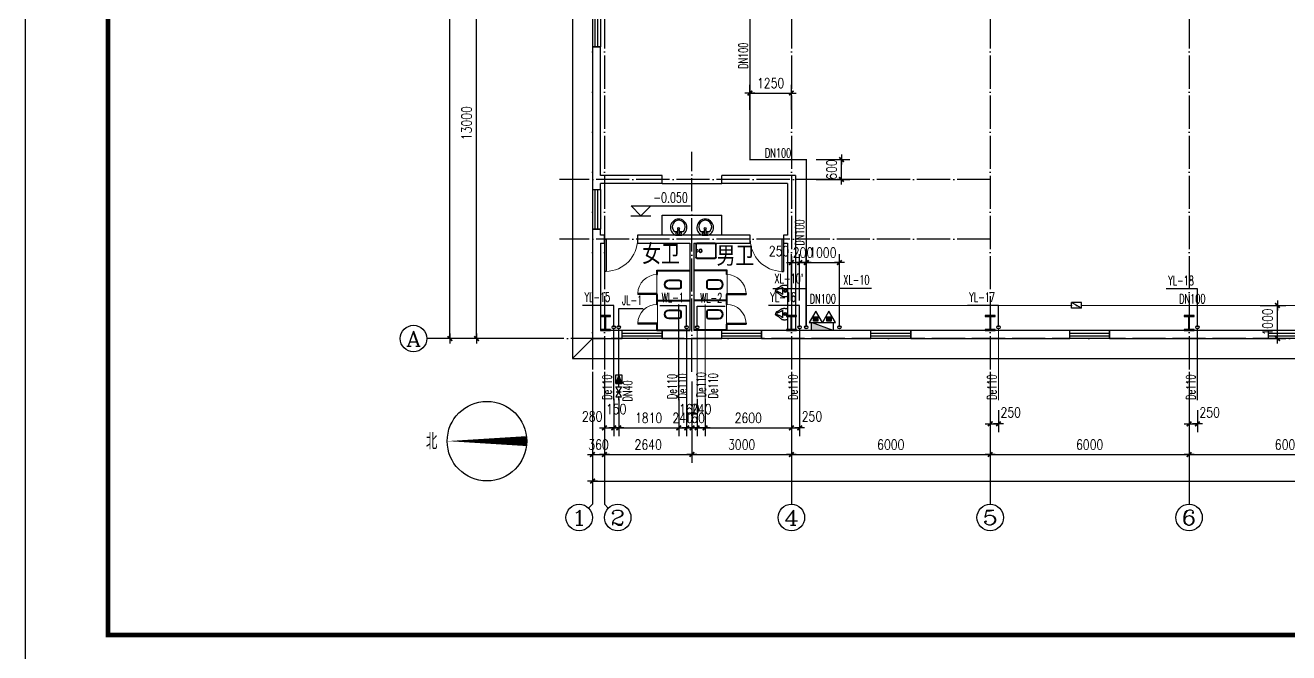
# Model space of a CAD drawing. Extents: x -173215 to 463891, y -864580 to -620646.
# Drawn here: x 4454 to 42575, y -753906 to -734972 of the extents above; entities that cross this region are included whole.
import ezdxf
from ezdxf.enums import TextEntityAlignment as Align

# ---------------------------------------------------------------- set-up
doc = ezdxf.new("R2010")
doc.units = 0
doc.header["$LTSCALE"] = 500
doc.header["$MEASUREMENT"] = 0
doc.linetypes.add('DASH', pattern=[0.35, 0.25, -0.1])
doc.linetypes.add('DOTE', pattern=[2.42, 2, -0.2, 0.02, -0.2])
doc.layers.get('0').update_dxf_attribs({"linetype": 'CONTINUOUS'})
doc.layers.get('Defpoints').update_dxf_attribs({"linetype": 'CONTINUOUS'})
for name, color, linetype in [('AXIS', 3, 'CONTINUOUS'), ('AXIS_TEXT', 7, 'CONTINUOUS'), ('DIM_ELEV', 3, 'CONTINUOUS'), ('DIM_SYMB', 3, 'CONTINUOUS'), ('DIM_污水', 3, 'CONTINUOUS'), ('DIM_消防', 3, 'CONTINUOUS'), ('DIM_给水', 3, 'CONTINUOUS'), ('DIM_雨水', 3, 'CONTINUOUS'), ('DOTE', 253, 'DOTE'), ('EQUIP_消火栓', 7, 'CONTINUOUS'), ('EQUIP_消防', 7, 'CONTINUOUS'), ('EQUIP_阀门', 7, 'CONTINUOUS'), ('PIPE-污水', 2, 'DASH'), ('PIPE-消防', 1, 'TG_X'), ('PIPE-给水', 3, 'TG_J'), ('PIPE-雨水', 4, 'TG_Y'), ('PUB_TEXT', 7, 'CONTINUOUS'), ('TWT_DIM', 3, 'CONTINUOUS'), ('TWT_TEXT', 7, 'CONTINUOUS'), ('VPIPE-污水', 2, 'DASH'), ('VPIPE-消防', 1, 'TG_X'), ('VPIPE-给水', 3, 'TG_J'), ('VPIPE-雨水', 4, 'TG_Y'), ('WALL', 6, 'CONTINUOUS'), ('WINDOW', 4, 'CONTINUOUS'), ('勒脚', 50, 'CONTINUOUS'), ('台盆', 130, 'CONTINUOUS'), ('图框', 4, 'CONTINUOUS'), ('栏板', 42, 'CONTINUOUS'), ('立面图', 40, 'CONTINUOUS'), ('立面白线', 31, 'CONTINUOUS')]:
    doc.layers.add(name, color=color, linetype=linetype)
doc.layers.add('填充剖面墙', color=6, linetype='CONTINUOUS', lineweight=30)
doc.layers.add('细线', color=8, linetype='CONTINUOUS', lineweight=9)
doc.styles.add('_TCH_AXIS', font='COMPLEX', dxfattribs={"bigfont": 'GBCBIG'})
doc.styles.add('_TCH_DIM', font='SIMPLEX', dxfattribs={"bigfont": 'GBCBIG'})
doc.styles.add('_TWT_PIPEDN', font='SIMPLEX', dxfattribs={"width": 0.8, "height": 2.8, "bigfont": 'HZTXT'})
doc.styles.add('_TWT_SERIAL', font='COMPLEX', dxfattribs={"width": 0.8, "height": 2.8, "bigfont": 'HZTXT'})
doc.styles.add('COMPLEX', font='COMPLEX')
doc.styles.add('DIM_FONT', font='SIMPLEX.shx', dxfattribs={"width": 0.8})
doc.styles.get("Standard").update_dxf_attribs({"font": 'GBENOR', "bigfont": 'GBCBIG'})
doc.styles.add('STYLE1', font='tssdeng.shx', dxfattribs={"height": 8, "bigfont": 'tssdchn.shx'})
doc.styles.add('TG_LINETYPE', font='SIMPLEX', dxfattribs={"width": 0.8, "height": 2.8, "bigfont": 'HZTXT'})
doc.linetypes.add('TG_J', pattern='A,2,-0.3,["J",TG_LINETYPE,S=0.1,R=0,X=-0.23,Y=-0.15],0', length=2.3)
doc.linetypes.add('TG_X', pattern='A,2,-0.3,["X",TG_LINETYPE,S=0.1,R=0,X=-0.23,Y=-0.15],0', length=2.3)
doc.linetypes.add('TG_Y', pattern='A,2,-0.3,["Y",TG_LINETYPE,S=0.1,R=0,X=-0.23,Y=-0.15],0', length=2.3)
doc.dimstyles.new('DIMN', dxfattribs={"dimtxt": 300, "dimasz": 1, "dimexe": 250, "dimexo": 300, "dimgap": 150, "dimtad": 1, "dimdec": 0, "dimzin": 0, "dimdsep": 46, "dimtxsty": 'DIM_FONT', "dimblk": '_DIMX', "dimcen": 0.09, "dimclrt": 7, "dimadec": 0, "dimazin": 0, "dimtfac": 1, "dimtdec": 0, "dimtix": 1, "dimtmove": 2, "dimatfit": 3, "dimldrblk": '_DIMX', "dimfxl": 0, "dimtolj": 1, "dimtzin": 0, "dimarcsym": 0})

# ---------------------------------------------------------------- blocks, each defined once
blk = doc.blocks.new('钢柱')
blk.add_hatch(color=256).paths.add_polyline_path([(4275, 9436), (4140, 9436), (4140, 9466), (4440, 9466), (4440, 9436), (4305, 9436), (4305, 9036), (4440, 9036), (4440, 9006), (4140, 9006), (4140, 9036), (4275, 9036)])
blk.add_lwpolyline([(4275, 9436), (4140, 9436), (4140, 9466), (4440, 9466), (4440, 9436), (4305, 9436), (4305, 9036), (4440, 9036), (4440, 9006), (4140, 9006), (4140, 9036), (4275, 9036), (4275, 9436), (4140, 9436)])
blk = doc.blocks.new('_DIMX')
blk.add_line((-150, 0), (150, 0))
at = {"const_width": 50}
blk.add_lwpolyline([(-70, -70), (70, 70)], dxfattribs=at)
blk = doc.blocks.new('*D106')
at = {"layer": 'Defpoints', "color": 0, "transparency": 16777216}
for p in [(41411, -743426), (42238, -743426), (41411, -744426)]:
    blk.add_point(p, dxfattribs=at)
at = {"layer": 'TWT_DIM', "color": 0, "lineweight": -2, "transparency": 16777216}
for p, q in [((41711, -743426), (42488, -743426)), ((42238, -743425), (42238, -743424)), ((42238, -744426), (42238, -743426)), ((41711, -744426), (42488, -744426)), ((42238, -744427), (42238, -744428))]:
    blk.add_line(p, q, dxfattribs=at)
for p, rotation in [((42238, -743426), 270), ((42238, -744426), 90)]:
    blk.add_blockref('_DIMX', p, dxfattribs=dict(at, rotation=rotation))
at = {"layer": 'TWT_DIM', "color": 7, "transparency": 16777216, "insert": (41938, -743926), "char_height": 300, "attachment_point": 5, "rotation": 90, "style": 'DIM_FONT'}
blk.add_mtext('\\A1;1000', dxfattribs=at)
blk = doc.blocks.new('*D147')
at = {"layer": 'Defpoints', "color": 0, "transparency": 16777216}
for p in [(28019, -739026), (29080, -739026), (28019, -739626)]:
    blk.add_point(p, dxfattribs=at)
at = {"layer": 'TWT_DIM', "color": 0, "lineweight": -2, "transparency": 16777216}
for p, q in [((28319, -739026), (29330, -739026)), ((29080, -739025), (29080, -739024)), ((29080, -739626), (29080, -739026)), ((28319, -739626), (29330, -739626)), ((29080, -739627), (29080, -739628))]:
    blk.add_line(p, q, dxfattribs=at)
for p, rotation in [((29080, -739026), 270), ((29080, -739626), 90)]:
    blk.add_blockref('_DIMX', p, dxfattribs=dict(at, rotation=rotation))
at = {"layer": 'TWT_DIM', "color": 7, "transparency": 16777216, "insert": (28780, -739326), "char_height": 300, "attachment_point": 5, "rotation": 90, "style": 'DIM_FONT'}
blk.add_mtext('\\A1;600', dxfattribs=at)
blk = doc.blocks.new('*D148')
at = {"layer": 'Defpoints', "color": 0, "transparency": 16777216}
for p in [(27819, -742132), (27569, -743573), (27819, -743573)]:
    blk.add_point(p, dxfattribs=at)
at = {"layer": 'TWT_DIM', "color": 0, "lineweight": -2, "transparency": 16777216}
for p, q in [((27568, -742132), (27567, -742132)), ((27569, -743273), (27569, -741882)), ((27569, -742132), (27819, -742132)), ((27819, -743273), (27819, -741882)), ((27820, -742132), (27821, -742132))]:
    blk.add_line(p, q, dxfattribs=at)
blk.add_blockref('_DIMX', (27569, -742132), dxfattribs=at)
at = {"layer": 'TWT_DIM', "color": 0, "lineweight": -2, "transparency": 16777216, "rotation": 180}
blk.add_blockref('_DIMX', (27819, -742132), dxfattribs=at)
at = {"layer": 'TWT_DIM', "color": 7, "transparency": 16777216, "insert": (27199, -741787), "char_height": 300, "attachment_point": 5, "style": 'DIM_FONT'}
blk.add_mtext('\\A1;250', dxfattribs=at)
blk = doc.blocks.new('*D149')
at = {"layer": 'Defpoints', "color": 0, "transparency": 16777216}
for p in [(28019, -742132), (27819, -743573), (28019, -743573)]:
    blk.add_point(p, dxfattribs=at)
at = {"layer": 'TWT_DIM', "color": 0, "lineweight": -2, "transparency": 16777216}
for p, q in [((27818, -742132), (27817, -742132)), ((27819, -743273), (27819, -741882)), ((27819, -742132), (28019, -742132)), ((28019, -743273), (28019, -741882)), ((28020, -742132), (28021, -742132))]:
    blk.add_line(p, q, dxfattribs=at)
blk.add_blockref('_DIMX', (27819, -742132), dxfattribs=at)
at = {"layer": 'TWT_DIM', "color": 0, "lineweight": -2, "transparency": 16777216, "rotation": 180}
blk.add_blockref('_DIMX', (28019, -742132), dxfattribs=at)
at = {"layer": 'TWT_DIM', "color": 7, "transparency": 16777216, "insert": (27919, -741832), "char_height": 300, "attachment_point": 5, "style": 'DIM_FONT'}
blk.add_mtext('\\A1;200', dxfattribs=at)
blk = doc.blocks.new('*D150')
at = {"layer": 'Defpoints', "color": 0, "transparency": 16777216}
for p in [(29019, -742132), (28019, -743573), (29019, -743573)]:
    blk.add_point(p, dxfattribs=at)
at = {"layer": 'TWT_DIM', "color": 0, "lineweight": -2, "transparency": 16777216}
for p, q in [((28018, -742132), (28017, -742132)), ((28019, -743273), (28019, -741882)), ((28019, -742132), (29019, -742132)), ((29019, -743273), (29019, -741882)), ((29020, -742132), (29021, -742132))]:
    blk.add_line(p, q, dxfattribs=at)
blk.add_blockref('_DIMX', (28019, -742132), dxfattribs=at)
at = {"layer": 'TWT_DIM', "color": 0, "lineweight": -2, "transparency": 16777216, "rotation": 180}
blk.add_blockref('_DIMX', (29019, -742132), dxfattribs=at)
at = {"layer": 'TWT_DIM', "color": 7, "transparency": 16777216, "insert": (28519, -741832), "char_height": 300, "attachment_point": 5, "style": 'DIM_FONT'}
blk.add_mtext('\\A1;1000', dxfattribs=at)
blk = doc.blocks.new('*D170')
at = {"layer": 'Defpoints', "color": 0, "transparency": 16777216}
for p in [(39569, -746290), (39819, -746290), (39819, -746999)]:
    blk.add_point(p, dxfattribs=at)
at = {"layer": 'TWT_DIM', "color": 0, "lineweight": -2, "transparency": 16777216}
for p, q in [((39569, -746590), (39569, -747249)), ((39819, -746590), (39819, -747249)), ((39568, -746999), (39567, -746999)), ((39569, -746999), (39819, -746999)), ((39820, -746999), (39821, -746999))]:
    blk.add_line(p, q, dxfattribs=at)
blk.add_blockref('_DIMX', (39569, -746999), dxfattribs=at)
at = {"layer": 'TWT_DIM', "color": 0, "lineweight": -2, "transparency": 16777216, "rotation": 180}
blk.add_blockref('_DIMX', (39819, -746999), dxfattribs=at)
at = {"layer": 'TWT_DIM', "color": 7, "transparency": 16777216, "insert": (40189, -746654), "char_height": 300, "attachment_point": 5, "style": 'DIM_FONT'}
blk.add_mtext('\\A1;250', dxfattribs=at)
blk = doc.blocks.new('*D171')
at = {"layer": 'Defpoints', "color": 0, "transparency": 16777216}
for p in [(33569, -746290), (33819, -746290), (33819, -747000)]:
    blk.add_point(p, dxfattribs=at)
at = {"layer": 'TWT_DIM', "color": 0, "lineweight": -2, "transparency": 16777216}
for p, q in [((33569, -746590), (33569, -747250)), ((33819, -746590), (33819, -747250)), ((33568, -747000), (33567, -747000)), ((33569, -747000), (33819, -747000)), ((33820, -747000), (33821, -747000))]:
    blk.add_line(p, q, dxfattribs=at)
blk.add_blockref('_DIMX', (33569, -747000), dxfattribs=at)
at = {"layer": 'TWT_DIM', "color": 0, "lineweight": -2, "transparency": 16777216, "rotation": 180}
blk.add_blockref('_DIMX', (33819, -747000), dxfattribs=at)
at = {"layer": 'TWT_DIM', "color": 7, "transparency": 16777216, "insert": (34189, -746655), "char_height": 300, "attachment_point": 5, "style": 'DIM_FONT'}
blk.add_mtext('\\A1;250', dxfattribs=at)
blk = doc.blocks.new('*D172')
at = {"layer": 'Defpoints', "color": 0, "transparency": 16777216}
for p in [(27569, -745940), (27819, -745940), (27819, -747122)]:
    blk.add_point(p, dxfattribs=at)
at = {"layer": 'TWT_DIM', "color": 0, "lineweight": -2, "transparency": 16777216}
for p, q in [((27569, -746240), (27569, -747372)), ((27819, -746240), (27819, -747372)), ((27568, -747122), (27567, -747122)), ((27569, -747122), (27819, -747122)), ((27820, -747122), (27821, -747122))]:
    blk.add_line(p, q, dxfattribs=at)
blk.add_blockref('_DIMX', (27569, -747122), dxfattribs=at)
at = {"layer": 'TWT_DIM', "color": 0, "lineweight": -2, "transparency": 16777216, "rotation": 180}
blk.add_blockref('_DIMX', (27819, -747122), dxfattribs=at)
at = {"layer": 'TWT_DIM', "color": 7, "transparency": 16777216, "insert": (28189, -746777), "char_height": 300, "attachment_point": 5, "style": 'DIM_FONT'}
blk.add_mtext('\\A1;250', dxfattribs=at)
blk = doc.blocks.new('*D174')
at = {"layer": 'Defpoints', "color": 0, "transparency": 16777216}
for p in [(24729, -745940), (24969, -745940), (24969, -747122)]:
    blk.add_point(p, dxfattribs=at)
at = {"layer": 'TWT_DIM', "color": 0, "lineweight": -2, "transparency": 16777216}
for p, q in [((24729, -746240), (24729, -747372)), ((24969, -746240), (24969, -747372)), ((24728, -747122), (24727, -747122)), ((24729, -747122), (24969, -747122)), ((24970, -747122), (24971, -747122))]:
    blk.add_line(p, q, dxfattribs=at)
blk.add_blockref('_DIMX', (24729, -747122), dxfattribs=at)
at = {"layer": 'TWT_DIM', "color": 0, "lineweight": -2, "transparency": 16777216, "rotation": 180}
blk.add_blockref('_DIMX', (24969, -747122), dxfattribs=at)
at = {"layer": 'TWT_DIM', "color": 7, "transparency": 16777216, "insert": (24849, -746554), "char_height": 300, "attachment_point": 5, "style": 'DIM_FONT'}
blk.add_mtext('\\A1;240', dxfattribs=at)
blk = doc.blocks.new('*D175')
at = {"layer": 'Defpoints', "color": 0, "transparency": 16777216}
for p in [(24569, -745940), (24729, -745940), (24729, -747122)]:
    blk.add_point(p, dxfattribs=at)
at = {"layer": 'TWT_DIM', "color": 0, "lineweight": -2, "transparency": 16777216}
for p, q in [((24569, -746240), (24569, -747372)), ((24729, -746240), (24729, -747372)), ((24568, -747122), (24567, -747122)), ((24569, -747122), (24729, -747122)), ((24730, -747122), (24731, -747122))]:
    blk.add_line(p, q, dxfattribs=at)
blk.add_blockref('_DIMX', (24569, -747122), dxfattribs=at)
at = {"layer": 'TWT_DIM', "color": 0, "lineweight": -2, "transparency": 16777216, "rotation": 180}
blk.add_blockref('_DIMX', (24729, -747122), dxfattribs=at)
at = {"layer": 'TWT_DIM', "color": 7, "transparency": 16777216, "insert": (24649, -746822), "char_height": 300, "attachment_point": 5, "style": 'DIM_FONT'}
blk.add_mtext('\\A1;160', dxfattribs=at)
blk = doc.blocks.new('*D176')
at = {"layer": 'Defpoints', "color": 0, "transparency": 16777216}
for p in [(24409, -745940), (24569, -745940), (24569, -747122)]:
    blk.add_point(p, dxfattribs=at)
at = {"layer": 'TWT_DIM', "color": 0, "lineweight": -2, "transparency": 16777216}
for p, q in [((24409, -746240), (24409, -747372)), ((24569, -746240), (24569, -747372)), ((24408, -747122), (24407, -747122)), ((24409, -747122), (24569, -747122)), ((24570, -747122), (24571, -747122))]:
    blk.add_line(p, q, dxfattribs=at)
blk.add_blockref('_DIMX', (24409, -747122), dxfattribs=at)
at = {"layer": 'TWT_DIM', "color": 0, "lineweight": -2, "transparency": 16777216, "rotation": 180}
blk.add_blockref('_DIMX', (24569, -747122), dxfattribs=at)
at = {"layer": 'TWT_DIM', "color": 7, "transparency": 16777216, "insert": (24489, -746554), "char_height": 300, "attachment_point": 5, "style": 'DIM_FONT'}
blk.add_mtext('\\A1;160', dxfattribs=at)
blk = doc.blocks.new('*D177')
at = {"layer": 'Defpoints', "color": 0, "transparency": 16777216}
for p in [(24169, -745940), (24409, -745940), (24409, -747122)]:
    blk.add_point(p, dxfattribs=at)
at = {"layer": 'TWT_DIM', "color": 0, "lineweight": -2, "transparency": 16777216}
for p, q in [((24169, -746240), (24169, -747372)), ((24409, -746240), (24409, -747372)), ((24168, -747122), (24167, -747122)), ((24169, -747122), (24409, -747122)), ((24410, -747122), (24411, -747122))]:
    blk.add_line(p, q, dxfattribs=at)
blk.add_blockref('_DIMX', (24169, -747122), dxfattribs=at)
at = {"layer": 'TWT_DIM', "color": 0, "lineweight": -2, "transparency": 16777216, "rotation": 180}
blk.add_blockref('_DIMX', (24409, -747122), dxfattribs=at)
at = {"layer": 'TWT_DIM', "color": 7, "transparency": 16777216, "insert": (24289, -746822), "char_height": 300, "attachment_point": 5, "style": 'DIM_FONT'}
blk.add_mtext('\\A1;240', dxfattribs=at)
blk = doc.blocks.new('*D179')
at = {"layer": 'Defpoints', "color": 0, "transparency": 16777216}
for p in [(22209, -745940), (22359, -745940), (22359, -747122)]:
    blk.add_point(p, dxfattribs=at)
at = {"layer": 'TWT_DIM', "color": 0, "lineweight": -2, "transparency": 16777216}
for p, q in [((22209, -746240), (22209, -747372)), ((22359, -746240), (22359, -747372)), ((22208, -747122), (22207, -747122)), ((22209, -747122), (22359, -747122)), ((22360, -747122), (22361, -747122))]:
    blk.add_line(p, q, dxfattribs=at)
blk.add_blockref('_DIMX', (22209, -747122), dxfattribs=at)
at = {"layer": 'TWT_DIM', "color": 0, "lineweight": -2, "transparency": 16777216, "rotation": 180}
blk.add_blockref('_DIMX', (22359, -747122), dxfattribs=at)
at = {"layer": 'TWT_DIM', "color": 7, "transparency": 16777216, "insert": (22284, -746554), "char_height": 300, "attachment_point": 5, "style": 'DIM_FONT'}
blk.add_mtext('\\A1;150', dxfattribs=at)
blk = doc.blocks.new('*D180')
at = {"layer": 'Defpoints', "color": 0, "transparency": 16777216}
for p in [(21929, -745940), (22209, -745940), (22209, -747122)]:
    blk.add_point(p, dxfattribs=at)
at = {"layer": 'TWT_DIM', "color": 0, "lineweight": -2, "transparency": 16777216}
for p, q in [((21929, -746240), (21929, -747372)), ((22209, -746240), (22209, -747372)), ((21928, -747122), (21927, -747122)), ((21929, -747122), (22209, -747122)), ((22210, -747122), (22211, -747122))]:
    blk.add_line(p, q, dxfattribs=at)
blk.add_blockref('_DIMX', (21929, -747122), dxfattribs=at)
at = {"layer": 'TWT_DIM', "color": 0, "lineweight": -2, "transparency": 16777216, "rotation": 180}
blk.add_blockref('_DIMX', (22209, -747122), dxfattribs=at)
at = {"layer": 'TWT_DIM', "color": 7, "transparency": 16777216, "insert": (21559, -746777), "char_height": 300, "attachment_point": 5, "style": 'DIM_FONT'}
blk.add_mtext('\\A1;280', dxfattribs=at)
blk = doc.blocks.new('*D181')
at = {"layer": 'AXIS', "color": 0, "lineweight": -2, "transparency": 16777216}
for p, q in [((21569, -745726), (21569, -748176)), ((21929, -745726), (21929, -748176)), ((21568, -747926), (21567, -747926)), ((21569, -747926), (21929, -747926)), ((21930, -747926), (21931, -747926))]:
    blk.add_line(p, q, dxfattribs=at)
at = {"layer": 'Defpoints', "color": 0, "transparency": 16777216}
for p in [(21569, -745426), (21929, -745426), (21929, -747926)]:
    blk.add_point(p, dxfattribs=at)
at = {"layer": 'AXIS', "color": 0, "lineweight": -2, "transparency": 16777216}
blk.add_blockref('_DIMX', (21569, -747926), dxfattribs=at)
at = {"layer": 'AXIS', "color": 0, "lineweight": -2, "transparency": 16777216, "rotation": 180}
blk.add_blockref('_DIMX', (21929, -747926), dxfattribs=at)
at = {"layer": 'AXIS', "color": 7, "transparency": 16777216, "insert": (21749, -747626), "char_height": 300, "attachment_point": 5, "style": 'DIM_FONT'}
blk.add_mtext('\\A1;360', dxfattribs=at)
blk = doc.blocks.new('$TCHSYS$WIN2D')
for p, q in [((-0.5, 0.5), (0.5, 0.5)), ((-0.5, 0.5), (-0.5, -0.5)), ((0.5, 0.5), (0.5, -0.5)), ((0.5, 0.167), (-0.5, 0.167)), ((0.5, -0.167), (-0.5, -0.167)), ((-0.5, -0.5), (0.5, -0.5))]:
    blk.add_line(p, q)
blk = doc.blocks.new('_AXISO')
blk.add_circle((0, 0), 0.5)
at = {"layer": 'AXIS_TEXT', "style": 'COMPLEX', "width": 1.041667}
blk.add_attdef('A', text='', height=0.56, dxfattribs=at).set_placement((-0.25, -0.28), (0.25, -0.28), align=Align.FIT)
blk = doc.blocks.new('$plan$00001628')
for p, q in [((-20, 0), (20, 0)), ((20, 0), (20, -150)), ((-23, -104), (-144, -104)), ((-20, -150), (-20, 0)), ((20, -150), (-20, -150)), ((136, -104), (24, -104))]:
    blk.add_line(p, q)
blk.add_lwpolyline([(-97, 9, 5.110404), (92, 9)], format="xyb", close=True)
for centre, radius in [((-57, -52), 26.7), ((0, -190), 27.8), ((57, -52), 26.7)]:
    blk.add_circle(centre, radius)
blk.add_arc((-4, -243), 197, 135.2527, 44.7473)
blk = doc.blocks.new('$DorLib2D$00000001')
for p, q in [((0.45, 0.975), (0.5, 0.975)), ((0.45, 0), (0.45, 0.975)), ((0.5, 0), (0.5, 0.975)), ((0.5, 0), (0.45, 0))]:
    blk.add_line(p, q)
at = {"lineweight": 13}
blk.add_arc((0.475, 0), 0.975, 91.4693, 180, dxfattribs=at)
blk = doc.blocks.new('$plan$00001612')
for points in [[(135, 138), (442, 138, -0.388189), (501, 88), (501, -88, -0.388189), (442, -138), (135, -138, -0.97895)], [(443, -116), (125, -116, -0.936623), (135, 117), (443, 117, -0.381636), (480, 86), (480, -86, -0.399536)]]:
    blk.add_lwpolyline(points, format="xyb", close=True)
blk.add_lwpolyline([(195, 117, 0, 0, 0.440649), (186, 108, 0, 0, 0), (185, -106, 0, 0, 0.411645), (194, -115, 1.5, 1.5, 0)], format="xyseb")
blk = doc.blocks.new('$plan$00000380')
for p, q in [((-135, -207), (-130, -211)), ((-112, -146), (114, -146)), ((120, -221), (128, -215))]:
    blk.add_line(p, q)
for points in [[(-185, 0), (-185, -10), (-164, -10)], [(-185, 0), (185, 0), (185, -10), (165, -10)], [(-135, -207), (-146, -194), (-153, -182), (-159, -172), (-163, -162), (-166, -154), (-168, -146), (-169, -139), (-170, -133), (-171, -127), (-172, -121), (-172, -115), (-173, -110), (-173, -104), (-173, -98), (-173, -92), (-173, -86), (-173, -79), (-173, -72), (-172, -64), (-171, -54), (-170, -44), (-168, -31), (-166, -17), (-164, -10)], [(-130, -211), (-128, -213), (-120, -221), (-113, -229), (-107, -236), (-102, -244), (-98, -251), (-93, -259), (-90, -266), (-86, -274), (-83, -281), (-80, -288), (-77, -295), (-74, -302), (-71, -308), (-68, -314), (-65, -320), (-62, -325), (-58, -330), (-55, -334), (-51, -338), (-47, -342), (-43, -345), (-39, -348), (-34, -351), (-30, -353), (-25, -355), (-20, -357), (-15, -358), (-10, -359), (-5, -360), (0, -360), (0, -360)], [(120, -221), (118, -222), (110, -230), (102, -237), (96, -244), (90, -251), (85, -259), (81, -266), (76, -273), (73, -280), (69, -287), (66, -294), (62, -301), (59, -308), (56, -314), (53, -320), (49, -325), (46, -330), (42, -335), (38, -339), (34, -343), (30, -346), (25, -349), (21, -352), (16, -354), (12, -356), (7, -358), (2, -359), (0, -360)], [(128, -215), (138, -202), (145, -191), (152, -180), (156, -171), (160, -163), (162, -156), (164, -149), (165, -142), (166, -136), (167, -130), (168, -125), (169, -119), (170, -114), (170, -108), (170, -102), (171, -96), (171, -89), (171, -82), (171, -73), (171, -64), (170, -53), (169, -41), (167, -27), (165, -10)]]:
    blk.add_lwpolyline(points)
blk.add_circle((0, -62), 47.3)
at = {"lineweight": 13}
for radius in [34.6, 22.1]:
    blk.add_circle((0, -62), radius, dxfattribs=at)
for centre, radius, start, end in [((-382, -363), 346, 14.0616, 38.7001), ((-6, -276), 40.9, 183.6565, 351.9398), ((335, -366), 312, 135.2868, 164.3913)]:
    blk.add_arc(centre, radius, start, end)
blk = doc.blocks.new('$plan$00000360')
at = {"lineweight": 13}
for p, q in [((-590, -420), (-590, -40)), ((-570, -20), (-40, -20)), ((-20, -180), (-60, -197.5)), ((-60, -197.5), (-60, -262.5)), ((-60, -262.5), (-20, -280)), ((-20, -40), (-20, -420)), ((-40, -440), (-570, -440))]:
    blk.add_line(p, q, dxfattribs=at)
for points in [[(-580, 0, 0.4142136), (-610, -30, 0.4142136)], [(0, -30, 0.4142136), (-30, 0, 0.4142136)], [(-610, -430, 0.4142136), (-580, -460, 0.4142136)], [(-30, -460, 0.4142136), (0, -430, 0.4142136)]]:
    blk.add_lwpolyline(points, format="xyb")
for points in [[(-580, 0), (-30, 0)], [(-610, -430), (-610, -30)], [(0, -30), (0, -430)], [(-30, -460), (-580, -460)]]:
    blk.add_lwpolyline(points)
blk.add_circle((-140, -230), 50)
blk.add_circle((-140, -230), 32.5, dxfattribs=at)
for centre, start, end in [((-570, -40), 90, 180), ((-40, -40), 0, 90), ((-570, -420), 180, 270), ((-40, -420), 270, 0)]:
    blk.add_arc(centre, 20, start, end, dxfattribs=at)
blk = doc.blocks.new('$TwtSys$00000434')
for p, q in [((-0.5, 0.5), (-0.5, -0.5)), ((-0.5, -0.5), (0.5, 0.5)), ((0.5, 0.5), (-0.5, 0.5)), ((0.5, -0.5), (0.5, 0.5)), ((-0.5, -0.5), (0.5, -0.5))]:
    blk.add_line(p, q)
blk.add_solid([(0.5, -0.5), (0.5, 0.5), (-0.5, -0.5)])
blk = doc.blocks.new('$ATTACHMENT$00000214')
h = blk.add_hatch()
h.set_pattern_fill('ANSI31', color=256, scale=200, style=0)
h.set_pattern_definition([(45, (-38543.802, -6842.639), (-17.67767, 17.67767), [])])
h.paths.add_polyline_path([(-65, 2), (65, 2), (65, -128), (-65, -128)])
for points in [[(0, 172), (-198, -172), (198, -172)], [(-65, 2), (65, 2), (65, -128), (-65, -128)]]:
    blk.add_lwpolyline(points, close=True)
blk = doc.blocks.new('$VALVE$00000296')
for points in [[(-125, 72), (-125, -72), (125, 72), (125, -72), (-125, 72)], [(0, 60), (0, -64)]]:
    blk.add_lwpolyline(points)
for p in [(-125, 0), (125, 0)]:
    blk.add_point(p)
blk = doc.blocks.new('$VALVE$00000752')
for p, q in [((-112.5, 75), (112.5, 75)), ((112.5, 75), (112.5, -75)), ((112.5, -75), (-112.5, -75))]:
    blk.add_line(p, q)
blk.add_lwpolyline([(-112.5, -75), (112.5, 0), (-112.5, 75)], close=True)
for p in [(-112.5, 0), (112.5, 0)]:
    blk.add_point(p)
blk.add_solid([(-112.5, 75), (112.5, 0), (-112.5, -75)])
blk = doc.blocks.new('$VALVE$00000316')
for p, q in [((-125, 72), (125, -72)), ((-125, 72), (-125, -72)), ((-125, 72), (125, 72)), ((125, 72), (125, -72)), ((-125, -72), (125, -72))]:
    blk.add_line(p, q)
at = {"const_width": 21.1}
blk.add_lwpolyline([(-11, 0, 1), (11, 0, 1)], format="xyb", close=True, dxfattribs=at)
for p in [(-125, 0), (125, 0)]:
    blk.add_point(p)
at = {"color": 7, "flags": 9}
for tag in ['XSIZE', 'YSIZE']:
    blk.add_attdef(tag, (0, 0), '', height=0.5, dxfattribs=at)
blk = doc.blocks.new('jhyfty')
at = {"layer": '图框'}
blk.add_lwpolyline([(650751, 105710), (776851, 105710), (776851, 165110), (650751, 165110)], close=True, dxfattribs=at)
at = {"layer": '图框', "const_width": 140}
blk.add_lwpolyline([(653251, 164110), (775851, 164110), (775851, 106710), (653251, 106710)], close=True, dxfattribs=at)

msp = doc.modelspace()

# ---------------------------------------------------------------- hatches: boundary and pattern name
at = {"layer": 'PIPE-消防', "linetype": 'TG_X'}
for points in [[(26318.6, -739025.8), (26318.6, -739043.3), (26301.1, -739043.3)], [(26318.6, -739025.8), (26301.1, -739025.8), (26301.1, -739043.3)], [(28018.6, -739025.8), (28018.6, -739008.3), (28036.1, -739008.3)], [(28018.6, -739025.8), (28036.1, -739025.8), (28036.1, -739008.3)]]:
    msp.add_hatch(color=256, dxfattribs=at).paths.add_polyline_path(points)

# ---------------------------------------------------------------- linework, layer by layer
at = {"layer": 'AXIS'}
for p, q in [((20568.6, -744425.8), (16568.6, -744425.8)), ((21568.6, -745425.8), (21568.6, -749425.8)), ((21928.6, -745425.8), (21928.6, -749425.8)), ((27568.6, -745425.8), (27568.6, -749425.8)), ((33568.6, -745425.8), (33568.6, -749425.8)), ((39568.6, -745425.8), (39568.6, -749425.8)), ((21451.5, -749543), (21568.6, -749425.8)), ((22045.8, -749543), (21928.6, -749425.8))]:
    msp.add_line(p, q, dxfattribs=at)
at = {"layer": 'DIM_ELEV'}
for p, q in [((23030.2, -740720.7), (22730.2, -740420.7)), ((22730.2, -740420.7), (24530.2, -740420.7)), ((23030.2, -740720.7), (23330.2, -740420.7)), ((22726.9, -740720.7), (23330.2, -740720.7))]:
    msp.add_line(p, q, dxfattribs=at)
at = {"layer": 'DIM_SYMB'}
msp.add_lwpolyline([(19584.6, -747520.4, 300, 0, 0), (17184.6, -747520.4, 0, 0, 0)], format="xyseb", dxfattribs=at)
msp.add_circle((18384.6, -747520.4), 1200, dxfattribs=at)
at = {"layer": 'DIM_污水'}
for p, q in [((24408.6, -743442.1), (23603.1, -743442.1)), ((24408.6, -744085.8), (24408.6, -743442.1)), ((24728.6, -744085.8), (24728.6, -743451.5)), ((24728.6, -743451.5), (25572.8, -743451.5))]:
    msp.add_line(p, q, dxfattribs=at)
at = {"layer": 'DIM_消防'}
for p, q in [((28018.6, -742920.7), (27004.8, -742920.7)), ((28018.6, -744085.8), (28018.6, -742920.7)), ((29018.6, -744085.8), (29018.6, -742905.2)), ((29018.6, -742905.2), (29985, -742905.2))]:
    msp.add_line(p, q, dxfattribs=at)
at = {"layer": 'DIM_给水'}
for p, q in [((22358.6, -744085.8), (22358.6, -743519.1)), ((22358.6, -743519.1), (23096.2, -743519.1))]:
    msp.add_line(p, q, dxfattribs=at)
at = {"layer": 'DIM_雨水'}
for p, q in [((39818.6, -742929.8), (38879.3, -742929.8)), ((39818.6, -744085.8), (39818.6, -742929.8)), ((22208.6, -743426.7), (21269.3, -743426.7)), ((22208.6, -744085.8), (22208.6, -743426.7)), ((27818.6, -743426.7), (26879.3, -743426.7)), ((27818.6, -744085.8), (27818.6, -743426.7)), ((33818.6, -743426.7), (32879.3, -743426.7)), ((33818.6, -744085.8), (33818.6, -743426.7))]:
    msp.add_line(p, q, dxfattribs=at)
at = {"layer": 'DOTE', "linetype": 'DOTE'}
for p, q in [((21568.6, -704425.8), (21568.6, -745425.8)), ((21928.6, -704425.8), (21928.6, -745425.8)), ((27568.6, -704425.8), (27568.6, -745425.8)), ((33568.6, -704425.8), (33568.6, -745425.8)), ((39568.6, -704425.8), (39568.6, -745425.8)), ((24568.6, -745425.8), (24568.6, -738786.3)), ((33568.6, -739625.8), (20568.6, -739625.8)), ((33568.6, -741425.8), (20568.6, -741425.8)), ((100568.6, -744425.8), (20568.6, -744425.8))]:
    msp.add_line(p, q, dxfattribs=at)
at = {"layer": 'PIPE-污水', "linetype": 'DASH', "const_width": 35}
for points in [[(24168.6, -743388.3), (24168.6, -746290)], [(24968.6, -743388.3), (24968.6, -746290)], [(24408.6, -744135.8), (24408.6, -746235)], [(24728.6, -744135.8), (24728.6, -746204.9)]]:
    msp.add_lwpolyline(points, dxfattribs=at)
at = {"layer": 'PIPE-消防', "linetype": 'TG_X', "const_width": 35}
for points in [[(26318.6, -739025.8), (26318.6, -732755.8)], [(26318.6, -739025.8), (28018.6, -739025.8)], [(28018.6, -743425.8), (28018.6, -739025.8)], [(28018.6, -744035.8), (28018.6, -743425.8)], [(28018.6, -743425.8), (29018.6, -743425.8)], [(29018.6, -744035.8), (29018.6, -743425.8)], [(29018.6, -743425.8), (36023.1, -743425.8)], [(36322.7, -743425.8), (50318.6, -743425.8)]]:
    msp.add_lwpolyline(points, dxfattribs=at)
at = {"layer": 'PIPE-给水', "linetype": 'TG_J', "const_width": 35}
for points in [[(22358.6, -745515.4), (22358.6, -744135.8)], [(22358.6, -745886.1), (22358.6, -745785.4)], [(22358.6, -746290), (22358.6, -746186.1)]]:
    msp.add_lwpolyline(points, dxfattribs=at)
at = {"layer": 'PIPE-雨水', "linetype": 'TG_Y', "const_width": 35}
for points in [[(22208.6, -746290), (22208.6, -744135.8)], [(27818.6, -746290), (27818.6, -744135.8)], [(33818.6, -746290), (33818.6, -744135.8)], [(39818.6, -746290), (39818.6, -744135.8)]]:
    msp.add_lwpolyline(points, dxfattribs=at)
at = {"layer": 'VPIPE-污水', "linetype": 'Continuous'}
for centre in [(24408.6, -744085.8), (24728.6, -744085.8)]:
    msp.add_circle(centre, 50, dxfattribs=at)
at = {"layer": 'VPIPE-消防', "linetype": 'Continuous'}
for centre in [(28018.6, -744085.8), (29018.6, -744085.8)]:
    msp.add_circle(centre, 50, dxfattribs=at)
at = {"layer": 'VPIPE-给水', "linetype": 'Continuous'}
msp.add_circle((22358.6, -744085.8), 50, dxfattribs=at)
at = {"layer": 'VPIPE-雨水', "linetype": 'Continuous'}
for centre in [(22208.6, -744085.8), (27818.6, -744085.8), (33818.6, -744085.8), (39818.6, -744085.8)]:
    msp.add_circle(centre, 50, dxfattribs=at)
at = {"layer": 'WALL'}
for p, q in [((21808.6, -735625.8), (21568.6, -735625.8)), ((21568.6, -735625.8), (21568.6, -739625.8)), ((21808.6, -739505.8), (21808.6, -735625.8)), ((23668.6, -739505.8), (21808.6, -739505.8)), ((23668.6, -739745.8), (23668.6, -739505.8)), ((27688.6, -739505.8), (25468.6, -739505.8)), ((25468.6, -739745.8), (25468.6, -739505.8)), ((27688.6, -739505.8), (27688.6, -741425.8)), ((21568.6, -739625.8), (21568.6, -739925.8)), ((21568.6, -739925.8), (21808.6, -739925.8)), ((23668.6, -739745.8), (21808.6, -739745.8)), ((21808.6, -739925.8), (21808.6, -739745.8)), ((27448.6, -739745.8), (25468.6, -739745.8)), ((27448.6, -739745.8), (27448.6, -741305.8)), ((21808.6, -741125.8), (21568.6, -741125.8)), ((21568.6, -741125.8), (21568.6, -741425.8)), ((21568.6, -741425.8), (21568.6, -744425.8)), ((21808.6, -741305.8), (21808.6, -741125.8)), ((21928.6, -741305.8), (21808.6, -741305.8)), ((21928.6, -741545.8), (21928.6, -741305.8)), ((24568.6, -741305.8), (22928.6, -741305.8)), ((22928.6, -741305.8), (22928.6, -741545.8)), ((26328.6, -741305.8), (24568.6, -741305.8)), ((26328.6, -741545.8), (26328.6, -741305.8)), ((27448.6, -741305.8), (27328.6, -741305.8)), ((27328.6, -741305.8), (27328.6, -741545.8)), ((27688.6, -741425.8), (27688.6, -744185.8)), ((21808.6, -741545.8), (21928.6, -741545.8)), ((21808.6, -741545.8), (21808.6, -744185.8)), ((22928.6, -741545.8), (24508.6, -741545.8)), ((24508.6, -741545.8), (24508.6, -744185.8)), ((24628.6, -741545.8), (24628.6, -744185.8)), ((24628.6, -741545.8), (26328.6, -741545.8)), ((27328.6, -741545.8), (27448.6, -741545.8)), ((27448.6, -741545.8), (27448.6, -744185.8)), ((21568.6, -744425.8), (22468.6, -744425.8)), ((22468.6, -744185.8), (21808.6, -744185.8)), ((22468.6, -744425.8), (22468.6, -744185.8)), ((24508.6, -744185.8), (23668.6, -744185.8)), ((23668.6, -744185.8), (23668.6, -744425.8)), ((23668.6, -744425.8), (24568.6, -744425.8)), ((24568.6, -744425.8), (25468.6, -744425.8)), ((25468.6, -744185.8), (24628.6, -744185.8)), ((25468.6, -744425.8), (25468.6, -744185.8)), ((27448.6, -744185.8), (26668.6, -744185.8)), ((26668.6, -744185.8), (26668.6, -744425.8)), ((26668.6, -744425.8), (27568.6, -744425.8)), ((27568.6, -744425.8), (29968.6, -744425.8)), ((29968.6, -744185.8), (27688.6, -744185.8)), ((29968.6, -744425.8), (29968.6, -744185.8)), ((35968.6, -744185.8), (31168.6, -744185.8)), ((31168.6, -744185.8), (31168.6, -744425.8)), ((31168.6, -744425.8), (35968.6, -744425.8)), ((35968.6, -744425.8), (35968.6, -744185.8)), ((41968.6, -744185.8), (37168.6, -744185.8)), ((37168.6, -744185.8), (37168.6, -744425.8)), ((37168.6, -744425.8), (41968.6, -744425.8)), ((41968.6, -744425.8), (41968.6, -744185.8))]:
    msp.add_line(p, q, dxfattribs=at)
at = {"layer": '勒脚'}
for p, q in [((20968.6, -727425.8), (20968.6, -745025.8)), ((21568.6, -744425.8), (20968.6, -745025.8)), ((20968.6, -745025.8), (100168.6, -745025.8))]:
    msp.add_line(p, q, dxfattribs=at)
at = {"layer": '栏板'}
for p, q in [((23508.6, -742495.8), (23508.6, -742365.8)), ((23528.6, -742495.8), (23528.6, -742385.8)), ((25608.6, -742495.8), (25608.6, -742385.8)), ((25628.6, -742495.8), (25628.6, -742365.8)), ((23508.6, -743285.8), (23508.6, -743095.8)), ((23508.6, -743395.8), (23508.6, -743265.8)), ((23528.6, -743265.8), (23528.6, -743095.8)), ((23528.6, -743265.8), (24508.6, -743265.8)), ((23528.6, -743265.8), (24508.6, -743265.8)), ((23528.6, -743285.8), (24508.6, -743285.8)), ((23528.6, -743395.8), (23528.6, -743285.8)), ((23528.6, -743285.8), (24508.6, -743285.8)), ((25608.6, -743265.8), (24628.6, -743265.8)), ((25608.6, -743265.8), (24628.6, -743265.8)), ((25608.6, -743285.8), (24628.6, -743285.8)), ((25608.6, -743285.8), (24628.6, -743285.8)), ((25608.6, -743265.8), (25608.6, -743095.8)), ((25608.6, -743395.8), (25608.6, -743285.8)), ((25628.6, -743285.8), (25628.6, -743095.8)), ((25628.6, -743395.8), (25628.6, -743265.8)), ((23508.6, -743395.8), (23528.6, -743395.8)), ((25628.6, -743395.8), (25608.6, -743395.8)), ((23508.6, -744185.8), (23508.6, -743995.8)), ((23528.6, -744165.8), (23528.6, -743995.8)), ((25608.6, -744165.8), (25608.6, -743995.8)), ((25628.6, -744185.8), (25628.6, -743995.8)), ((23508.6, -744165.8), (24508.6, -744165.8)), ((23508.6, -744185.8), (24508.6, -744185.8)), ((25628.6, -744165.8), (24628.6, -744165.8)), ((25628.6, -744185.8), (24628.6, -744185.8))]:
    msp.add_line(p, q, dxfattribs=at)
at = {"layer": '立面图'}
for p, q in [((23668.6, -739745.8), (25468.6, -739745.8)), ((23668.6, -741305.8), (23668.6, -740705.8)), ((23668.6, -740705.8), (25468.6, -740705.8)), ((25468.6, -741305.8), (25468.6, -740705.8)), ((23508.6, -742365.8), (24508.6, -742365.8)), ((23508.6, -742385.8), (24508.6, -742385.8)), ((25628.6, -742365.8), (24628.6, -742365.8)), ((25628.6, -742385.8), (24628.6, -742385.8))]:
    msp.add_line(p, q, dxfattribs=at)
at = {"layer": '立面白线'}
for p, q in [((23508.6, -742495.8), (23528.6, -742495.8)), ((25628.6, -742495.8), (25608.6, -742495.8)), ((23508.6, -743095.8), (23528.6, -743095.8)), ((25628.6, -743095.8), (25608.6, -743095.8)), ((23508.6, -743995.8), (23528.6, -743995.8)), ((25628.6, -743995.8), (25608.6, -743995.8))]:
    msp.add_line(p, q, dxfattribs=at)
at = {"layer": '细线'}
for p, q in [((23508.6, -742495.8), (23508.6, -743095.8)), ((25628.6, -742495.8), (25628.6, -743095.8)), ((23528.6, -743395.8), (23528.6, -743995.8)), ((25608.6, -743395.8), (25608.6, -743995.8))]:
    msp.add_line(p, q, dxfattribs=at)

# ---------------------------------------------------------------- block references
at = {"xscale": -1, "rotation": 180}
for p in [(17668.9, -734719.5), (23278.9, -734719.5), (29278.9, -734719.5), (35278.9, -734719.5)]:
    msp.add_blockref('钢柱', p, dxfattribs=at)
at = {"layer": 'AXIS'}
ref = msp.add_blockref('_AXISO', (16168.6, -744425.8), dxfattribs=dict(at, xscale=800, yscale=800, zscale=800))
ref.add_attrib('A', 'A', dxfattribs={"layer": 'AXIS_TEXT', "height": 452.5, "style": '_TCH_AXIS', "width": 1.166667}).set_placement((15942.3, -744652.1), (16394.9, -744652.1), align=Align.FIT)
ref = msp.add_blockref('_AXISO', (21168.6, -749825.8), dxfattribs=dict(at, xscale=800, yscale=800, zscale=800))
ref.add_attrib('A', '1', dxfattribs={"layer": 'AXIS_TEXT', "height": 452.5, "style": '_TCH_AXIS', "width": 2.333333}).set_placement((20942.3, -750052.1), (21394.9, -750052.1), align=Align.FIT)
ref = msp.add_blockref('_AXISO', (22328.6, -749825.8), dxfattribs=dict(at, xscale=800, yscale=800, zscale=800))
ref.add_attrib('A', '2', dxfattribs={"layer": 'AXIS_TEXT', "height": 452.5, "style": '_TCH_AXIS', "width": 1.5}).set_placement((22102.3, -750052.1), (22554.9, -750052.1), align=Align.FIT)
ref = msp.add_blockref('_AXISO', (27568.6, -749825.8), dxfattribs=dict(at, xscale=800, yscale=800, zscale=800))
ref.add_attrib('A', '4', dxfattribs={"layer": 'AXIS_TEXT', "height": 452.5, "style": '_TCH_AXIS', "width": 1.3125}).set_placement((27342.3, -750052.1), (27794.9, -750052.1), align=Align.FIT)
ref = msp.add_blockref('_AXISO', (33568.6, -749825.8), dxfattribs=dict(at, xscale=800, yscale=800, zscale=800))
ref.add_attrib('A', '5', dxfattribs={"layer": 'AXIS_TEXT', "height": 452.5, "style": '_TCH_AXIS', "width": 1.5}).set_placement((33342.3, -750052.1), (33794.9, -750052.1), align=Align.FIT)
ref = msp.add_blockref('_AXISO', (39568.6, -749825.8), dxfattribs=dict(at, xscale=800, yscale=800, zscale=800))
ref.add_attrib('A', '6', dxfattribs={"layer": 'AXIS_TEXT', "height": 452.5, "style": '_TCH_AXIS', "width": 1.5}).set_placement((39342.3, -750052.1), (39794.9, -750052.1), align=Align.FIT)
at = {"layer": 'EQUIP_消火栓', "xscale": -650, "yscale": 240, "zscale": 650, "rotation": 359.9999999999999}
msp.add_blockref('$TwtSys$00000434', (28503.6, -744065.8), dxfattribs=at)
at = {"layer": 'EQUIP_消防', "rotation": 359.9999999999999}
for p in [(28305.2, -743774), (28702, -743774)]:
    msp.add_blockref('$ATTACHMENT$00000214', p, dxfattribs=at)
at = {"layer": 'EQUIP_阀门', "zscale": 1.2}
for name, p, xscale, yscale, rotation in [('$VALVE$00000316', (36172.9, -743425.8), 1.199999999953434, 1.199999999953434, 180), ('$VALVE$00000752', (22358.6, -745650.4), 1.2, 1.2, 90), ('$VALVE$00000296', (22358.6, -746036.1), 1.2, 1.2, 90)]:
    msp.add_blockref(name, p, dxfattribs=dict(at, xscale=xscale, yscale=yscale, rotation=rotation))
at = {"layer": 'WALL'}
msp.add_blockref('jhyfty', (-646297.1, -860081.2), dxfattribs=at)
at = {"layer": 'WINDOW'}
for name, p, xscale, yscale, zscale, rotation in [('$TCHSYS$WIN2D', (21688.6, -735025.8), 1200, -240, 1200, 269.9999999999999), ('$TCHSYS$WIN2D', (21688.6, -740525.8), 1200, -240, 1200, 270), ('$DorLib2D$00000001', (23518.6, -742795.8), -600, 600, -600, 90), ('$DorLib2D$00000001', (25618.6, -742795.8), -600, -600, -600, 90), ('$DorLib2D$00000001', (23518.6, -743695.8), -600, 600, -600, 90), ('$DorLib2D$00000001', (25618.6, -743695.8), -600, -600, -600, 90)]:
    msp.add_blockref(name, p, dxfattribs=dict(at, xscale=xscale, yscale=yscale, zscale=zscale, rotation=rotation))
for name, p, xscale, yscale, zscale in [('$DorLib2D$00000001', (22428.6, -741425.8), -1000, -1000, -1000), ('$DorLib2D$00000001', (26828.6, -741425.8), 1000, -1000, 1000), ('$TCHSYS$WIN2D', (23068.6, -744305.8), -1200, -240, -1200), ('$TCHSYS$WIN2D', (26068.6, -744305.8), -1200, -240, -1200), ('$TCHSYS$WIN2D', (30568.6, -744305.8), -1200, -240, -1200), ('$TCHSYS$WIN2D', (36568.6, -744305.8), -1200, -240, -1200), ('$TCHSYS$WIN2D', (42568.6, -744305.8), -1200, -240, -1200)]:
    msp.add_blockref(name, p, dxfattribs=dict(at, xscale=xscale, yscale=yscale, zscale=zscale))
at = {"layer": '台盆'}
for name, p, rotation in [('$plan$00001628', (24166.4, -741296.5), 180), ('$plan$00001628', (24966.4, -741296.5), 180), ('$plan$00001612', (23738.7, -742795.1), 359.9999999999997), ('$plan$00000380', (27448.6, -742985.8), 270.0000000000001), ('$plan$00001612', (23738.7, -743695.1), 359.9999999999997), ('$plan$00000380', (27448.6, -743685.8), 270.0000000000001)]:
    msp.add_blockref(name, p, dxfattribs=dict(at, rotation=rotation))
at = {"layer": '台盆', "yscale": -1, "rotation": 180.0000000000003}
for p in [(25509.2, -742795.1), (25509.2, -743695.1)]:
    msp.add_blockref('$plan$00001612', p, dxfattribs=at)
at = {"layer": '填充剖面墙', "yscale": -1, "rotation": 180.0000000000003}
msp.add_blockref('$plan$00000360', (24688.6, -741545.8), dxfattribs=at)

# ---------------------------------------------------------------- texts
at = {"layer": 'PUB_TEXT', "style": '_TCH_DIM', "width": 0.705882}
msp.add_text('-0.050', height=297.5, dxfattribs=at).set_placement((23400.2, -740320.6))
at = {"layer": 'PUB_TEXT', "style": 'STYLE1'}
for s, p in [('女卫', (23067.8, -741884.1)), ('男卫', (25312.5, -741933.1))]:
    msp.add_text(s, height=600, dxfattribs=at).set_placement(p, align=Align.MIDDLE_LEFT)
at = {"layer": 'PUB_TEXT', "style": '_TCH_DIM'}
msp.add_text('北', height=482.3, dxfattribs=at).set_placement((16541, -747770.4))
at = {"layer": 'TWT_TEXT', "linetype": 'TG_X', "style": '_TWT_PIPEDN', "width": 0.64}
for p in [(26258.6, -736287.6), (27958.6, -741622.6)]:
    msp.add_text('DN100', height=280, rotation=90, dxfattribs=at).set_placement(p)
for p in [(26771.8, -738965.8), (28121.8, -743365.8), (39271.8, -743365.8)]:
    msp.add_text('DN100', height=280, dxfattribs=at).set_placement(p)
at = {"layer": 'TWT_TEXT', "style": '_TWT_SERIAL', "width": 0.64}
for s, p in [("XL-10'", (27060.8, -742755.4)), ('XL-10', (29135.4, -742793.2)), ('YL-18', (38935.3, -742817.8)), ('YL-15', (21325.3, -743314.7)), ('JL-1', (22460, -743407.1)), ('WL-1', (23659.1, -743330.1)), ('WL-2', (24817.1, -743339.5)), ('YL-16', (26935.3, -743314.7)), ('YL-17', (32935.3, -743314.7))]:
    msp.add_text(s, height=280, dxfattribs=at).set_placement(p)
at = {"layer": 'TWT_TEXT', "linetype": 'TG_Y', "style": '_TWT_PIPEDN', "width": 0.64}
for p in [(22148.6, -746272.7), (27758.6, -746272.7), (33758.6, -746272.7), (39758.6, -746272.7)]:
    msp.add_text('De110', height=280, rotation=90, dxfattribs=at).set_placement(p)
at = {"layer": 'TWT_TEXT', "linetype": 'DASH', "style": '_TWT_PIPEDN', "width": 0.64}
for p in [(24108.6, -746252.8), (24419.3, -746235.4), (24985.9, -746196.8), (25346.4, -746231.7)]:
    msp.add_text('De110', height=280, rotation=90, dxfattribs=at).set_placement(p)
at = {"layer": 'TWT_TEXT', "linetype": 'TG_J', "style": '_TWT_PIPEDN', "width": 0.64}
msp.add_text('DN40', height=280, rotation=90, dxfattribs=at).set_placement((22766, -746325.9))

# ---------------------------------------------------------------- dimensions: what is measured, and where the dimension line sits
at = {"layer": 'AXIS'}
for p1, p2, distance in [((20568.6, -744425.8), (20568.6, -705425.8), 3300), ((20568.6, -744425.8), (20568.6, -731425.8), 2500), ((21568.6, -745425.8), (99568.6, -745425.8), -3300), ((21928.6, -745425.8), (24568.6, -745425.8), -2500), ((24568.6, -745425.8), (27568.6, -745425.8), -2500), ((27568.6, -745425.8), (33568.6, -745425.8), -2500), ((33568.6, -745425.8), (39568.6, -745425.8), -2500), ((39568.6, -745425.8), (45568.6, -745425.8), -2500)]:
    msp.add_aligned_dim(p1=p1, p2=p2, distance=distance, dimstyle='DIMN', dxfattribs=at).render()
dim = msp.add_aligned_dim(p1=(21568.6, -745425.8), p2=(21928.6, -745425.8), distance=-2500, dimstyle='DIMN', dxfattribs=at)
dim.commit()
dim.dimension.update_dxf_attribs({"geometry": '*D181', "text_midpoint": (21748.6, -747625.8)})
at = {"layer": 'TWT_DIM'}
for p1, p2, distance in [((26318.6, -737824.9), (27568.6, -737824.9), 807.9), ((22358.6, -745939.9), (24168.6, -745939.9), -1181.8), ((24968.6, -745939.9), (27568.6, -745939.9), -1181.8)]:
    msp.add_aligned_dim(p1=p1, p2=p2, distance=distance, dimstyle='DIMN', dxfattribs=at).render()
for p1, p2, distance, picture, middle in [((28018.6, -739625.8), (28018.6, -739025.8), -1061.1, '*D147', (28779.8, -739325.8)), ((27818.6, -743572.6), (28018.6, -743572.6), 1440.1, '*D149', (27918.6, -741832.4)), ((28018.6, -743572.6), (29018.6, -743572.6), 1440.1, '*D150', (28518.6, -741832.4)), ((41410.9, -744425.8), (41410.9, -743425.8), -827.1, '*D106', (41938, -743925.8)), ((24168.6, -745939.9), (24408.6, -745939.9), -1181.8, '*D177', (24288.6, -746821.7)), ((24568.6, -745939.9), (24728.6, -745939.9), -1181.8, '*D175', (24648.6, -746821.7))]:
    dim = msp.add_aligned_dim(p1=p1, p2=p2, distance=distance, dimstyle='DIMN', dxfattribs=at)
    dim.commit()
    dim.dimension.update_dxf_attribs({"geometry": picture, "text_midpoint": middle})
for base, p1, p2, picture, middle in [((27818.6, -742132.4), (27568.6, -743572.6), (27818.6, -743572.6), '*D148', (27198.6, -741787.4)), ((22208.6, -747121.7), (21928.6, -745939.9), (22208.6, -745939.9), '*D180', (21558.6, -746776.7)), ((22358.6, -747121.7), (22208.6, -745939.9), (22358.6, -745939.9), '*D179', (22283.6, -746554.2)), ((24568.6, -747121.7), (24408.6, -745939.9), (24568.6, -745939.9), '*D176', (24488.6, -746554.2)), ((24968.6, -747121.7), (24728.6, -745939.9), (24968.6, -745939.9), '*D174', (24848.6, -746554.2)), ((27818.6, -747121.7), (27568.6, -745939.9), (27818.6, -745939.9), '*D172', (28188.6, -746776.7)), ((33818.6, -747000), (33568.6, -746290), (33818.6, -746290), '*D171', (34188.6, -746655)), ((39818.6, -746999.1), (39568.6, -746290), (39818.6, -746290), '*D170', (40188.6, -746654.1))]:
    dim = msp.add_linear_dim(base=base, p1=p1, p2=p2, angle=0, dimstyle='DIMN', dxfattribs=at)
    dim.commit()
    dim.dimension.update_dxf_attribs({"geometry": picture, "text_midpoint": middle, "dimtype": 129})

doc.saveas('drawing.dxf')
